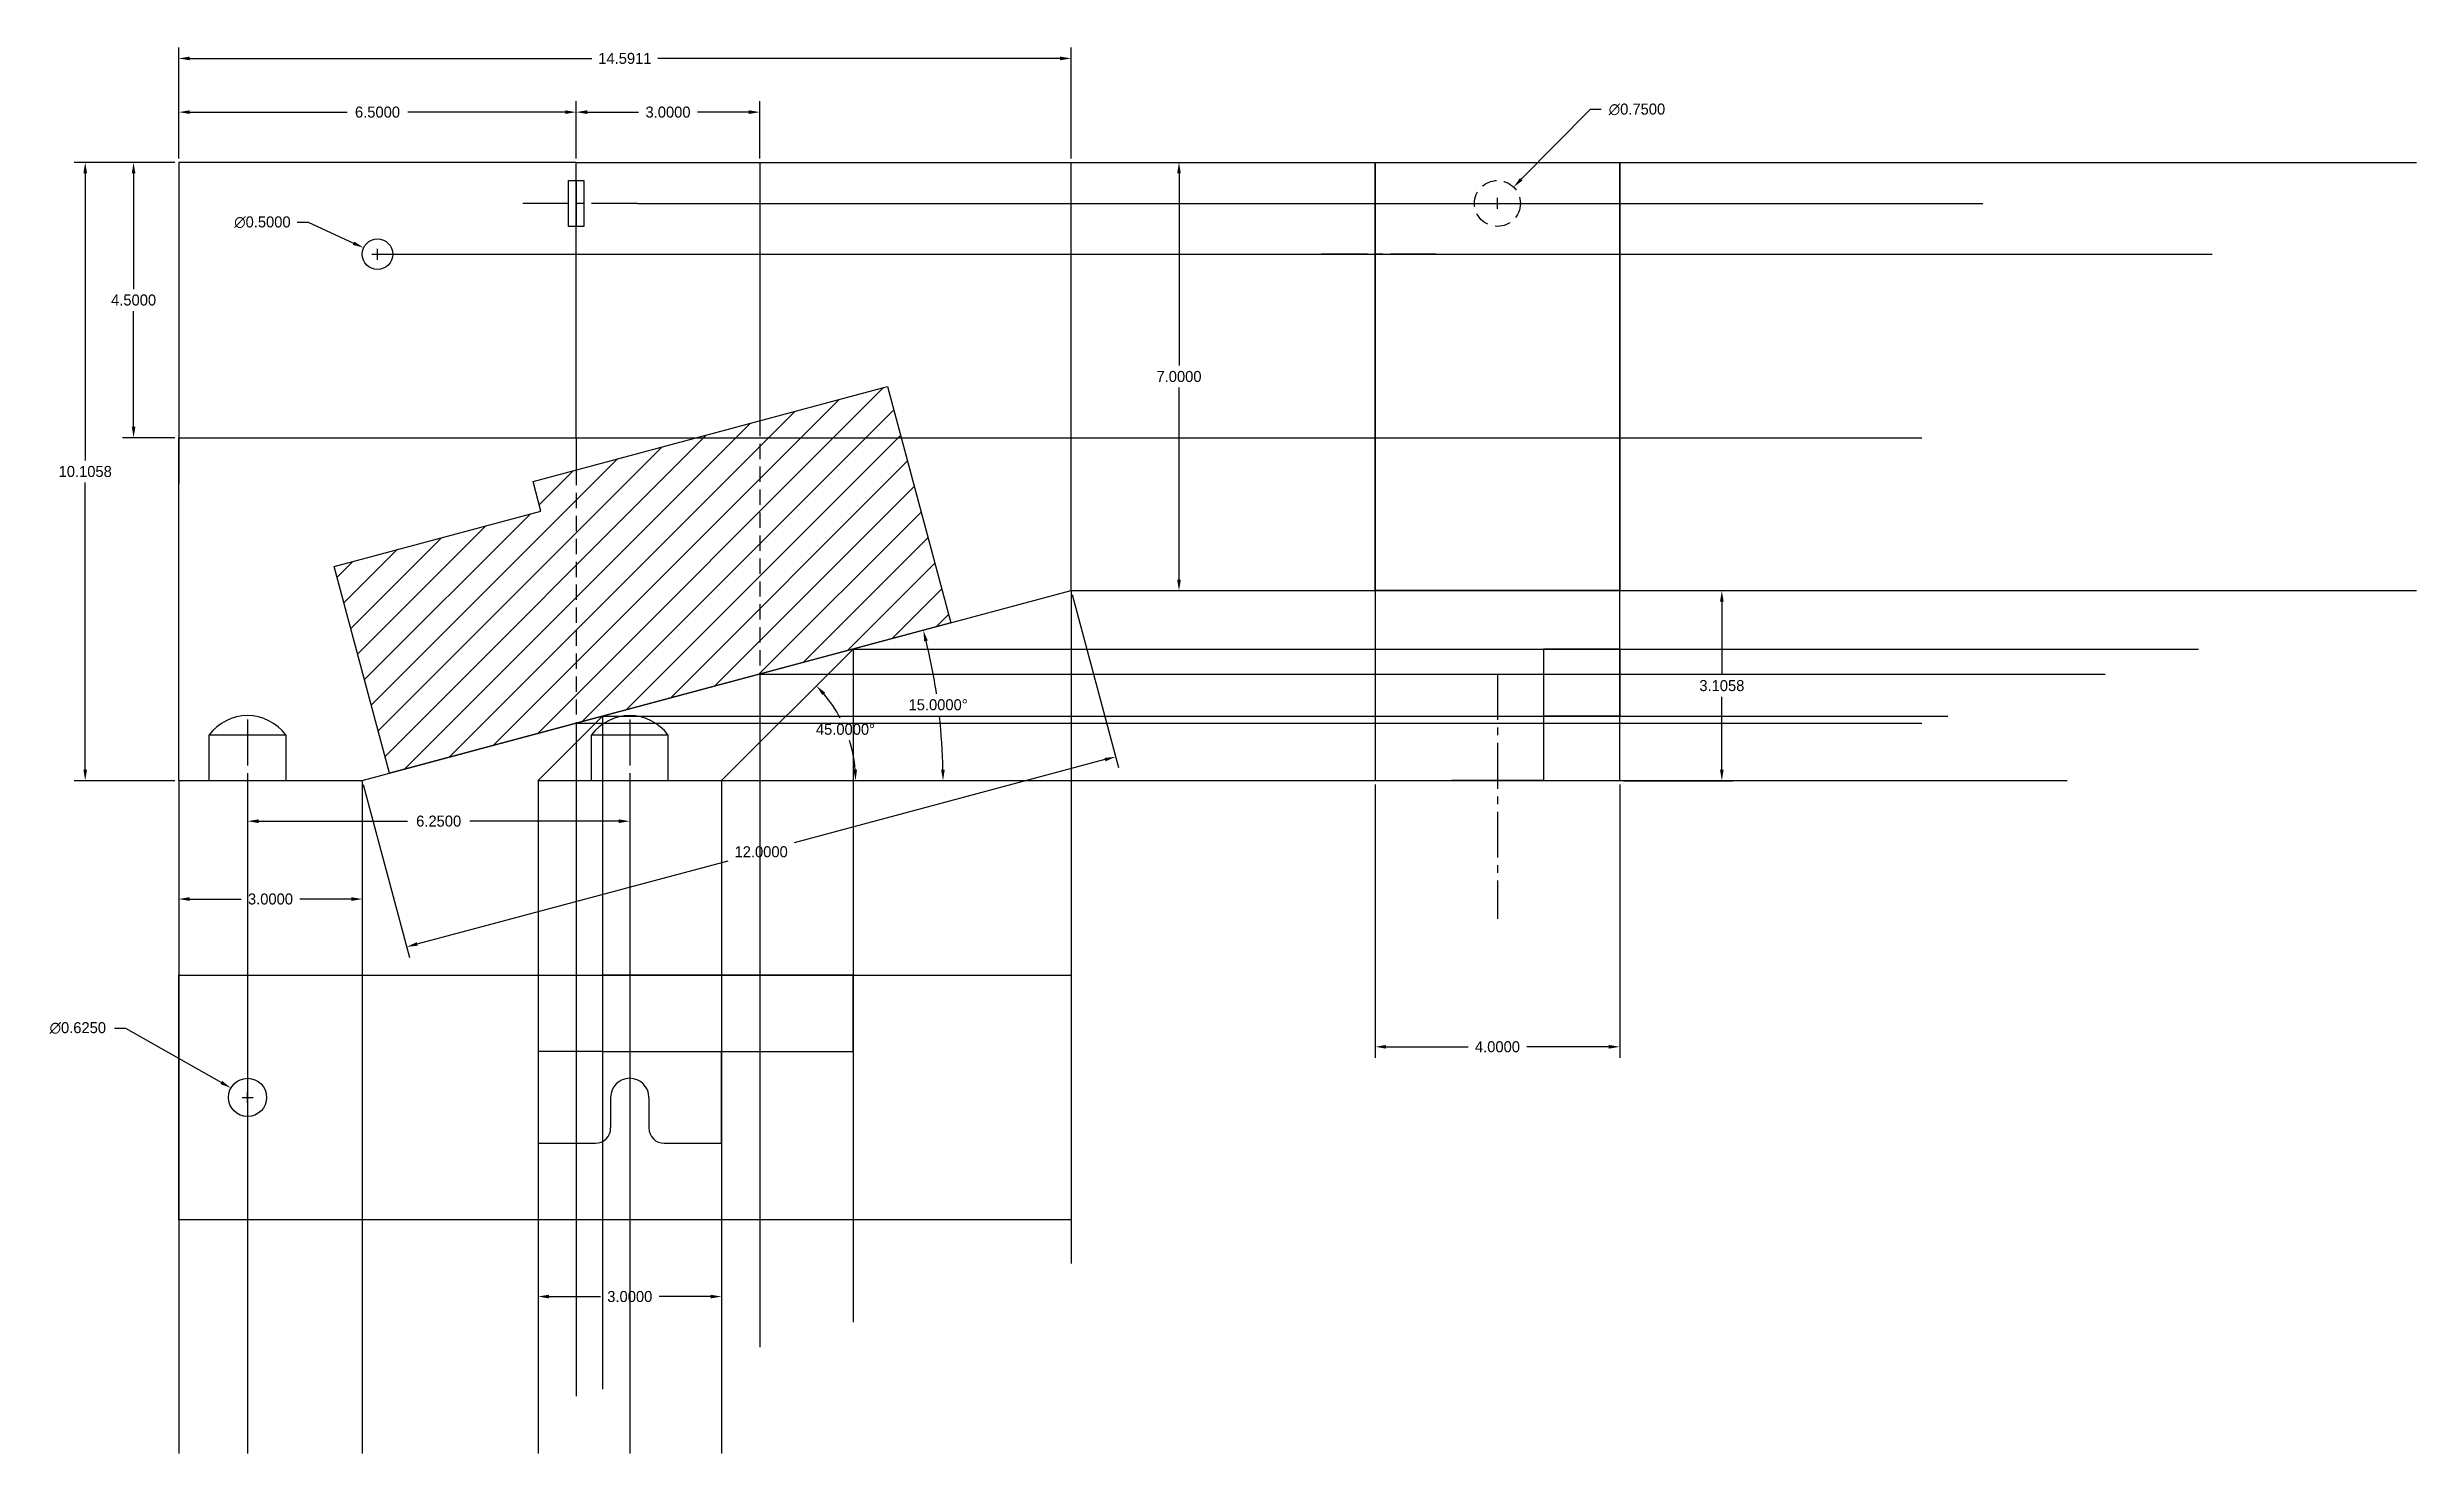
# Model space of a CAD drawing. Extents: x 1.7 to 40.4, y -8.4 to 14.6.
import ezdxf

# ---------------------------------------------------------------- set-up
doc = ezdxf.new("R2010")
doc.units = 0
doc.header["$MEASUREMENT"] = 0
doc.linetypes.add('CENTER2', pattern=[1.125, 0.75, -0.125, 0.125, -0.125])
doc.linetypes.add('HIDDEN', pattern=[0.375, 0.25, -0.125])
doc.layers.get('0').update_dxf_attribs({"linetype": 'CONTINUOUS'})
doc.layers.get('DEFPOINTS').update_dxf_attribs({"linetype": 'CONTINUOUS'})
for name, color, linetype in [('AUX', 40, 'CONTINUOUS'), ('CONSTRUCTION', 140, 'CONTINUOUS'), ('DIM', 240, 'CONTINUOUS'), ('END', 130, 'CONTINUOUS'), ('HOLES', 220, 'CONTINUOUS'), ('MOTOR', 2, 'CONTINUOUS'), ('SIDES', 3, 'CONTINUOUS')]:
    doc.layers.add(name, color=color, linetype=linetype)
doc.dimstyles.get("Standard").update_dxf_attribs({"dimtxt": 0.18, "dimasz": 0.18, "dimexe": 0.18, "dimexo": 0.0625, "dimgap": 0.09, "dimtad": 0, "dimtih": 1, "dimtoh": 1, "dimdec": 4, "dimzin": 0, "dimtxsty": 'STANDARD', "dimcen": 0.09, "dimazin": 3, "dimtfac": 1, "dimtdec": 4, "dimtofl": 0, "dimtmove": 0, "dimatfit": 3, "dimtolj": 1, "dimtzin": 0})

# ---------------------------------------------------------------- blocks, each defined once
blk = doc.blocks.new('*D2')
at = {"color": 0, "linetype": 'BYBLOCK'}
for start, end in [(8.5967, 13.9141), (1.0859, 6.406)]:
    blk.add_arc((6.837, 2.57), 9.497, start, end, dxfattribs=at)
for points in [[(16.026, 4.847), (16.085, 4.861), (16.011, 5.028)], [(16.362, 2.75), (16.302, 2.75), (16.334, 2.57)]]:
    blk.add_solid(points, dxfattribs=at)
at = {"layer": 'DEFPOINTS', "color": 0, "linetype": 'BYBLOCK'}
for p in [(16.461, 5.149), (16.298, 3.398), (7.284, 2.69), (12.712, 2.57), (34.712, 2.57)]:
    blk.add_point(p, dxfattribs=at)
at = {"color": 0, "linetype": 'BYBLOCK', "insert": (16.253, 3.81), "char_height": 0.18, "attachment_point": 5}
blk.add_mtext('\\A1;15.0000°', dxfattribs=at)
blk = doc.blocks.new('*D3')
at = {"color": 0, "linetype": 'BYBLOCK'}
for start, end in [(27.6953, 40.2955), (4.7045, 17.4935)]:
    blk.add_arc((12.712, 2.57), 2.193, start, end, dxfattribs=at)
for points in [[(14.362, 3.968), (14.406, 4.009), (14.262, 4.121)], [(14.927, 2.751), (14.867, 2.749), (14.905, 2.57)]]:
    blk.add_solid(points, dxfattribs=at)
at = {"layer": 'DEFPOINTS', "color": 0, "linetype": 'BYBLOCK'}
for p in [(14.862, 4.721), (14.83, 3.138), (12.712, 2.57), (12.712, 2.57), (34.712, 2.57)]:
    blk.add_point(p, dxfattribs=at)
at = {"color": 0, "linetype": 'BYBLOCK', "insert": (14.738, 3.409), "char_height": 0.18, "attachment_point": 5}
blk.add_mtext('\\A1;45.0000°', dxfattribs=at)
blk = doc.blocks.new('*D4')
at = {"color": 0, "linetype": 'BYBLOCK'}
for p, q in [((3.774, 12.676), (2.128, 12.676)), ((2.308, 12.496), (2.308, 7.803)), ((2.308, 2.75), (2.308, 7.443)), ((3.774, 2.57), (2.128, 2.57))]:
    blk.add_line(p, q, dxfattribs=at)
for points in [[(2.278, 12.496), (2.338, 12.496), (2.308, 12.676)], [(2.278, 2.75), (2.338, 2.75), (2.308, 2.57)]]:
    blk.add_solid(points, dxfattribs=at)
at = {"layer": 'DEFPOINTS', "color": 0, "linetype": 'BYBLOCK'}
for p in [(2.308, 12.676), (3.837, 12.676), (3.837, 2.57)]:
    blk.add_point(p, dxfattribs=at)
at = {"color": 0, "linetype": 'BYBLOCK', "insert": (2.308, 7.623), "char_height": 0.18, "attachment_point": 5}
blk.add_mtext('\\A1;10.1058', dxfattribs=at)
blk = doc.blocks.new('*D5')
at = {"color": 0, "linetype": 'BYBLOCK'}
for p, q in [((3.837, 12.739), (3.837, 14.556)), ((4.017, 14.376), (10.592, 14.376)), ((18.248, 14.376), (11.672, 14.376)), ((18.428, 12.739), (18.428, 14.556))]:
    blk.add_line(p, q, dxfattribs=at)
for points in [[(4.017, 14.406), (4.017, 14.346), (3.837, 14.376)], [(18.248, 14.406), (18.248, 14.346), (18.428, 14.376)]]:
    blk.add_solid(points, dxfattribs=at)
at = {"layer": 'DEFPOINTS', "color": 0, "linetype": 'BYBLOCK'}
for p in [(18.428, 14.376), (3.837, 12.676), (18.428, 12.676)]:
    blk.add_point(p, dxfattribs=at)
at = {"color": 0, "linetype": 'BYBLOCK', "insert": (11.132, 14.376), "char_height": 0.18, "attachment_point": 5}
blk.add_mtext('\\A1;14.5911', dxfattribs=at)
blk = doc.blocks.new('*D6')
at = {"color": 0, "linetype": 'BYBLOCK'}
for p, q in [((18.49, 12.676), (20.372, 12.676)), ((20.192, 12.496), (20.192, 9.356)), ((20.192, 5.856), (20.192, 8.996)), ((18.49, 5.676), (20.372, 5.676))]:
    blk.add_line(p, q, dxfattribs=at)
for points in [[(20.162, 12.496), (20.222, 12.496), (20.192, 12.676)], [(20.162, 5.856), (20.222, 5.856), (20.192, 5.676)]]:
    blk.add_solid(points, dxfattribs=at)
at = {"layer": 'DEFPOINTS', "color": 0, "linetype": 'BYBLOCK'}
for p in [(18.428, 12.676), (18.428, 5.676), (20.192, 5.676)]:
    blk.add_point(p, dxfattribs=at)
at = {"color": 0, "linetype": 'BYBLOCK', "insert": (20.192, 9.176), "char_height": 0.18, "attachment_point": 5}
blk.add_mtext('\\A1;7.0000', dxfattribs=at)
blk = doc.blocks.new('*D7')
at = {"color": 0, "linetype": 'BYBLOCK'}
for p, q in [((3.837, 2.508), (3.837, 0.455)), ((6.837, 2.508), (6.837, 0.455)), ((4.017, 0.635), (4.857, 0.635)), ((6.657, 0.635), (5.817, 0.635))]:
    blk.add_line(p, q, dxfattribs=at)
for points in [[(4.017, 0.665), (4.017, 0.605), (3.837, 0.635)], [(6.657, 0.665), (6.657, 0.605), (6.837, 0.635)]]:
    blk.add_solid(points, dxfattribs=at)
at = {"layer": 'DEFPOINTS', "color": 0, "linetype": 'BYBLOCK'}
for p in [(3.837, 2.57), (6.837, 2.57), (6.837, 0.635)]:
    blk.add_point(p, dxfattribs=at)
at = {"color": 0, "linetype": 'BYBLOCK', "insert": (5.337, 0.635), "char_height": 0.18, "attachment_point": 5}
blk.add_mtext('\\A1;3.0000', dxfattribs=at)
blk = doc.blocks.new('*D8')
at = {"color": 0, "linetype": 'BYBLOCK'}
for p, q in [((3.837, 12.739), (3.837, 13.678)), ((10.337, 12.739), (10.337, 13.678)), ((4.017, 13.498), (6.592, 13.498)), ((10.157, 13.498), (7.582, 13.498))]:
    blk.add_line(p, q, dxfattribs=at)
for points in [[(4.017, 13.528), (4.017, 13.468), (3.837, 13.498)], [(10.157, 13.528), (10.157, 13.468), (10.337, 13.498)]]:
    blk.add_solid(points, dxfattribs=at)
at = {"layer": 'DEFPOINTS', "color": 0, "linetype": 'BYBLOCK'}
for p in [(10.337, 13.498), (3.837, 12.676), (10.337, 12.676)]:
    blk.add_point(p, dxfattribs=at)
at = {"color": 0, "linetype": 'BYBLOCK', "insert": (7.087, 13.498), "char_height": 0.18, "attachment_point": 5}
blk.add_mtext('\\A1;6.5000', dxfattribs=at)
blk = doc.blocks.new('*D9')
at = {"color": 0, "linetype": 'BYBLOCK'}
for p, q in [((3.774, 12.676), (2.919, 12.676)), ((3.099, 12.496), (3.099, 10.606)), ((3.099, 8.356), (3.099, 10.246)), ((3.774, 8.176), (2.919, 8.176))]:
    blk.add_line(p, q, dxfattribs=at)
for points in [[(3.069, 12.496), (3.129, 12.496), (3.099, 12.676)], [(3.069, 8.356), (3.129, 8.356), (3.099, 8.176)]]:
    blk.add_solid(points, dxfattribs=at)
at = {"layer": 'DEFPOINTS', "color": 0, "linetype": 'BYBLOCK'}
for p in [(3.837, 12.676), (3.099, 8.176), (3.837, 8.176)]:
    blk.add_point(p, dxfattribs=at)
at = {"color": 0, "linetype": 'BYBLOCK', "insert": (3.099, 10.426), "char_height": 0.18, "attachment_point": 5}
blk.add_mtext('\\A1;4.5000', dxfattribs=at)
blk = doc.blocks.new('*D10')
at = {"color": 0, "linetype": 'BYBLOCK'}
for p, q in [((23.399, 2.508), (23.399, -1.96)), ((27.399, 2.508), (27.399, -1.96)), ((23.579, -1.78), (24.919, -1.78)), ((27.219, -1.78), (25.879, -1.78))]:
    blk.add_line(p, q, dxfattribs=at)
for points in [[(23.579, -1.75), (23.579, -1.81), (23.399, -1.78)], [(27.219, -1.75), (27.219, -1.81), (27.399, -1.78)]]:
    blk.add_solid(points, dxfattribs=at)
at = {"layer": 'DEFPOINTS', "color": 0, "linetype": 'BYBLOCK'}
for p in [(23.399, 2.57), (27.399, 2.57), (27.399, -1.78)]:
    blk.add_point(p, dxfattribs=at)
at = {"color": 0, "linetype": 'BYBLOCK', "insert": (25.399, -1.78), "char_height": 0.18, "attachment_point": 5}
blk.add_mtext('\\A1;4.0000', dxfattribs=at)
blk = doc.blocks.new('*D11')
at = {"color": 0, "linetype": 'BYBLOCK'}
for p, q in [((27.462, 5.676), (29.248, 5.676)), ((29.068, 5.496), (29.068, 4.303)), ((29.068, 2.75), (29.068, 3.943)), ((27.462, 2.57), (29.248, 2.57))]:
    blk.add_line(p, q, dxfattribs=at)
for points in [[(29.038, 5.496), (29.098, 5.496), (29.068, 5.676)], [(29.038, 2.75), (29.098, 2.75), (29.068, 2.57)]]:
    blk.add_solid(points, dxfattribs=at)
at = {"layer": 'DEFPOINTS', "color": 0, "linetype": 'BYBLOCK'}
for p in [(27.399, 5.676), (27.399, 2.57), (29.068, 2.57)]:
    blk.add_point(p, dxfattribs=at)
at = {"color": 0, "linetype": 'BYBLOCK', "insert": (29.068, 4.123), "char_height": 0.18, "attachment_point": 5}
blk.add_mtext('\\A1;3.1058', dxfattribs=at)
blk = doc.blocks.new('*D12')
at = {"color": 0, "linetype": 'BYBLOCK'}
for p, q in [((18.444, 5.616), (19.202, 2.786)), ((18.982, 2.914), (13.9, 1.552)), ((6.853, 2.51), (7.611, -0.32)), ((7.738, -0.099), (12.82, 1.262))]:
    blk.add_line(p, q, dxfattribs=at)
for points in [[(18.974, 2.942), (18.989, 2.885), (19.156, 2.96)], [(7.73, -0.07), (7.746, -0.128), (7.564, -0.146)]]:
    blk.add_solid(points, dxfattribs=at)
at = {"layer": 'DEFPOINTS', "color": 0, "linetype": 'BYBLOCK'}
for p in [(18.428, 5.676), (19.156, 2.96), (6.837, 2.57)]:
    blk.add_point(p, dxfattribs=at)
at = {"color": 0, "linetype": 'BYBLOCK', "insert": (13.36, 1.407), "char_height": 0.18, "attachment_point": 5}
blk.add_mtext('\\A1;12.0000', dxfattribs=at)
blk = doc.blocks.new('*D13')
at = {"color": 0, "linetype": 'BYBLOCK'}
for p, q in [((9.712, -3.42), (9.712, -6.043)), ((12.712, -3.42), (12.712, -6.043)), ((9.892, -5.863), (10.732, -5.863)), ((12.532, -5.863), (11.692, -5.863))]:
    blk.add_line(p, q, dxfattribs=at)
for points in [[(9.892, -5.833), (9.892, -5.893), (9.712, -5.863)], [(12.532, -5.833), (12.532, -5.893), (12.712, -5.863)]]:
    blk.add_solid(points, dxfattribs=at)
at = {"layer": 'DEFPOINTS', "color": 0, "linetype": 'BYBLOCK'}
for p in [(9.712, -3.357), (12.712, -3.357), (12.712, -5.863)]:
    blk.add_point(p, dxfattribs=at)
at = {"color": 0, "linetype": 'BYBLOCK', "insert": (11.212, -5.863), "char_height": 0.18, "attachment_point": 5}
blk.add_mtext('\\A1;3.0000', dxfattribs=at)
blk = doc.blocks.new('*D14')
at = {"color": 0, "linetype": 'BYBLOCK'}
for p, q in [((26.915, 13.542), (25.789, 12.4)), ((27.095, 13.542), (26.915, 13.542)), ((25.399, 11.915), (25.399, 12.095)), ((25.309, 12.005), (25.489, 12.005))]:
    blk.add_line(p, q, dxfattribs=at)
blk.add_solid([(25.767, 12.421), (25.81, 12.379), (25.662, 12.272)], dxfattribs=at)
at = {"layer": 'DEFPOINTS', "color": 0, "linetype": 'BYBLOCK'}
for p in [(25.662, 12.272), (25.136, 11.738)]:
    blk.add_point(p, dxfattribs=at)
at = {"color": 0, "linetype": 'BYBLOCK', "insert": (27.68, 13.542), "char_height": 0.18, "attachment_point": 5}
blk.add_mtext('\\A1;∅0.7500', dxfattribs=at)
blk = doc.blocks.new('*D15')
at = {"color": 0, "linetype": 'BYBLOCK'}
for p, q in [((2.787, -1.473), (2.967, -1.473)), ((2.967, -1.473), (4.534, -2.364)), ((4.872, -2.607), (5.052, -2.607)), ((4.962, -2.697), (4.962, -2.517))]:
    blk.add_line(p, q, dxfattribs=at)
blk.add_solid([(4.548, -2.338), (4.519, -2.39), (4.69, -2.453)], dxfattribs=at)
at = {"layer": 'DEFPOINTS', "color": 0, "linetype": 'BYBLOCK'}
for p in [(4.69, -2.453), (5.233, -2.762)]:
    blk.add_point(p, dxfattribs=at)
at = {"color": 0, "linetype": 'BYBLOCK', "insert": (2.187, -1.473), "char_height": 0.18, "attachment_point": 5}
blk.add_mtext('\\A1;∅0.6250', dxfattribs=at)
blk = doc.blocks.new('*D16')
at = {"color": 0, "linetype": 'BYBLOCK'}
for p, q in [((5.775, 11.698), (5.955, 11.698)), ((5.955, 11.698), (6.696, 11.356)), ((7.087, 11.086), (7.087, 11.266)), ((6.997, 11.176), (7.177, 11.176))]:
    blk.add_line(p, q, dxfattribs=at)
blk.add_solid([(6.709, 11.383), (6.684, 11.329), (6.86, 11.281)], dxfattribs=at)
at = {"layer": 'DEFPOINTS', "color": 0, "linetype": 'BYBLOCK'}
for p in [(6.86, 11.281), (7.314, 11.071)]:
    blk.add_point(p, dxfattribs=at)
at = {"color": 0, "linetype": 'BYBLOCK', "insert": (5.205, 11.698), "char_height": 0.18, "attachment_point": 5}
blk.add_mtext('\\A1;∅0.5000', dxfattribs=at)
blk = doc.blocks.new('*D17')
at = {"color": 0, "linetype": 'BYBLOCK'}
for p, q in [((10.337, 12.739), (10.337, 13.678)), ((13.337, 12.739), (13.337, 13.678)), ((10.517, 13.498), (11.357, 13.498)), ((13.157, 13.498), (12.317, 13.498))]:
    blk.add_line(p, q, dxfattribs=at)
for points in [[(10.517, 13.528), (10.517, 13.468), (10.337, 13.498)], [(13.157, 13.528), (13.157, 13.468), (13.337, 13.498)]]:
    blk.add_solid(points, dxfattribs=at)
at = {"layer": 'DEFPOINTS', "color": 0, "linetype": 'BYBLOCK'}
for p in [(13.337, 13.498), (10.337, 12.676), (13.337, 12.676)]:
    blk.add_point(p, dxfattribs=at)
at = {"color": 0, "linetype": 'BYBLOCK', "insert": (11.837, 13.498), "char_height": 0.18, "attachment_point": 5}
blk.add_mtext('\\A1;3.0000', dxfattribs=at)
blk = doc.blocks.new('*D18')
at = {"color": 0, "linetype": 'BYBLOCK'}
for p, q in [((4.962, 2.508), (4.962, 1.728)), ((11.212, 2.508), (11.212, 1.728)), ((5.142, 1.908), (7.577, 1.908)), ((11.032, 1.908), (8.597, 1.908))]:
    blk.add_line(p, q, dxfattribs=at)
for points in [[(5.142, 1.938), (5.142, 1.878), (4.962, 1.908)], [(11.032, 1.938), (11.032, 1.878), (11.212, 1.908)]]:
    blk.add_solid(points, dxfattribs=at)
at = {"layer": 'DEFPOINTS', "color": 0, "linetype": 'BYBLOCK'}
for p in [(4.962, 2.57), (11.212, 2.57), (11.212, 1.908)]:
    blk.add_point(p, dxfattribs=at)
at = {"color": 0, "linetype": 'BYBLOCK', "insert": (8.087, 1.908), "char_height": 0.18, "attachment_point": 5}
blk.add_mtext('\\A1;6.2500', dxfattribs=at)

msp = doc.modelspace()

# ---------------------------------------------------------------- hatches: boundary and pattern name
at = {"layer": 'MOTOR', "linetype": 'CONTINUOUS'}
h = msp.add_hatch(dxfattribs=at)
h.set_pattern_fill('ANSI31', color=256, scale=3, style=0)
edge = h.paths.add_edge_path()
edge.add_line((7.28434, 2.69013), (6.37848, 6.07087))
edge.add_line((16.46064, 5.14891), (7.28434, 2.69013))
edge.add_line((15.42536, 9.01261), (16.46064, 5.14891))
edge.add_line((9.62981, 7.4597), (15.42536, 9.01261))
edge.add_line((6.37848, 6.07087), (9.75922, 6.97674))

# ---------------------------------------------------------------- linework, layer by layer
for p, q in [((10.33667, 12.676), (18.42778, 12.676)), ((10.33667, 8.176), (10.33667, 12.676)), ((10.33667, 12.676), (13.33667, 12.676)), ((13.33667, 12.676), (13.33667, 8.45295)), ((18.42778, 5.676), (18.42778, 12.676)), ((3.83667, 2.57018), (3.83667, 8.176)), ((3.83667, 8.176), (3.83667, 7.426)), ((3.83667, 8.176), (10.33667, 8.176)), ((10.33667, 8.176), (10.33667, 7.6491)), ((6.83667, 2.57018), (18.42778, 5.676)), ((3.83667, 2.57018), (6.83667, 2.57018))]:
    msp.add_line(p, q)
at = {"linetype": 'CENTER2'}
for p, q in [((11.33667, 12.00494), (9.33667, 12.00494)), ((4.96171, 3.57018), (4.96171, 1.57018)), ((11.21171, 3.57018), (11.21171, 1.57018))]:
    msp.add_line(p, q, dxfattribs=at)
at = {"linetype": 'CONTINUOUS'}
for p, q in [((3.83667, -0.60728), (18.42778, -0.60728)), ((3.83667, -4.60728), (3.83667, -0.60728)), ((6.83667, -0.60728), (6.83667, -4.60728)), ((18.42778, -0.60728), (18.42778, -4.60728)), ((18.42778, -4.60728), (3.83667, -4.60728))]:
    msp.add_line(p, q, dxfattribs=at)
at = {"linetype": 'HIDDEN'}
msp.add_line((10.33667, -0.60728), (10.33667, -4.60728), dxfattribs=at)
msp.add_circle((7.08667, 11.176), 0.25)
at = {"linetype": 'CONTINUOUS'}
msp.add_circle((4.96171, -2.60728), 0.3125, dxfattribs=at)
at = {"layer": 'AUX'}
for p, q in [((10.21167, 11.62994), (10.21167, 12.37994)), ((10.21167, 12.37994), (10.46167, 12.37994)), ((10.33667, 12.37994), (10.33667, 11.62994)), ((10.46167, 12.37994), (10.46167, 11.62994)), ((10.46167, 11.62994), (10.21167, 11.62994)), ((4.33671, 2.57018), (4.33671, 3.32018)), ((4.33671, 3.32018), (5.58671, 3.32018)), ((5.58671, 3.32018), (5.58671, 2.57018)), ((10.58671, 2.57018), (10.58671, 3.32018)), ((10.58671, 3.32018), (11.83671, 3.32018)), ((11.83671, 3.32018), (11.83671, 2.57018))]:
    msp.add_line(p, q, dxfattribs=at)
for centre in [(4.96171, 2.85143), (11.21171, 2.85143)]:
    msp.add_arc(centre, 0.78125, 36.869898, 143.130102, dxfattribs=at)
at = {"layer": 'CONSTRUCTION'}
for p, q in [((18.42778, 12.676), (40.42778, 12.676)), ((11.33667, 12.00494), (33.33667, 12.00494)), ((7.08667, 11.176), (37.08667, 11.176)), ((10.33667, 8.176), (32.33667, 8.176)), ((18.42778, 5.676), (40.42778, 5.676)), ((14.86212, 4.72059), (36.86212, 4.72059)), ((13.33667, 4.31185), (35.33667, 4.31185)), ((10.33667, 3.508), (32.33667, 3.508)), ((10.76404, 3.62251), (32.76404, 3.62251)), ((12.71171, 2.57018), (34.71171, 2.57018))]:
    msp.add_line(p, q, dxfattribs=at)
at = {"layer": 'CONSTRUCTION', "linetype": 'CONTINUOUS'}
for p, q in [((18.42778, 5.676), (18.42778, -5.324)), ((14.86212, 4.72059), (14.86212, -6.27941)), ((13.33667, 4.31185), (13.33667, -6.68815)), ((10.33667, 3.508), (10.33667, -7.492)), ((10.76404, 3.62251), (10.76404, -7.37749)), ((3.83667, 2.57018), (3.83667, -8.42982)), ((4.96171, 2.57018), (4.96171, -8.42982)), ((6.83667, 2.57018), (6.83667, -8.42982)), ((9.71171, 2.57018), (9.71171, -8.42982)), ((11.21171, 2.57018), (11.21171, -8.42982)), ((12.71171, 2.57018), (12.71171, -8.42982))]:
    msp.add_line(p, q, dxfattribs=at)
at = {"layer": 'END'}
for p, q in [((23.39908, 12.676), (27.39908, 12.676)), ((23.39908, 5.676), (23.39908, 12.676)), ((23.39908, 12.676), (23.39908, 2.57018)), ((27.39908, 12.676), (27.39908, 5.676)), ((27.39908, 2.57018), (27.39908, 12.676)), ((27.39908, 5.676), (23.39908, 5.676)), ((23.39908, 2.57018), (27.39908, 2.57018))]:
    msp.add_line(p, q, dxfattribs=at)
at = {"layer": 'HOLES'}
for p, q in [((12.71171, 2.57018), (14.86212, 4.72059)), ((27.39908, 4.72059), (26.14908, 4.72059)), ((26.14908, 4.72059), (26.14908, 2.57018)), ((27.39908, 4.72059), (26.39908, 4.72059)), ((27.39908, 4.72059), (27.39908, 3.62251)), ((9.71171, 2.57018), (10.76404, 3.62251)), ((27.39908, 3.62251), (26.14908, 3.62251)), ((27.39908, 3.62251), (27.39908, 3.62251)), ((9.71171, 2.57018), (12.71171, 2.57018)), ((26.14908, 2.57018), (24.64908, 2.57018)), ((25.39908, 2.57018), (24.64908, 2.57018))]:
    msp.add_line(p, q, dxfattribs=at)
at = {"layer": 'HOLES', "linetype": 'CENTER2'}
msp.add_line((25.39908, 4.31185), (25.39908, 0.31185), dxfattribs=at)
at = {"layer": 'HOLES', "linetype": 'CONTINUOUS'}
for p, q in [((10.76404, -0.60728), (10.76404, -1.85728)), ((14.86212, -0.60728), (10.76404, -0.60728)), ((14.86212, -1.85728), (14.86212, -0.60728)), ((10.76404, -1.85728), (9.71171, -1.85728)), ((9.71171, -1.85728), (9.71171, -3.35728)), ((10.76404, -1.85728), (14.86212, -1.85728)), ((12.71171, -3.35728), (12.71171, -1.85728)), ((10.89921, -2.60728), (10.89921, -3.10728)), ((11.52421, -2.60728), (11.52421, -3.10728)), ((9.71171, -3.35728), (10.64921, -3.35728)), ((11.77421, -3.35728), (12.71171, -3.35728))]:
    msp.add_line(p, q, dxfattribs=at)
for centre, radius, start, end in [((11.21171, -2.60728), 0.3125, 0, 180), ((10.64921, -3.10728), 0.25, 270, 0), ((11.77421, -3.10728), 0.25, 180, 270)]:
    msp.add_arc(centre, radius, start, end, dxfattribs=at)
at = {"layer": 'MOTOR'}
for p, q in [((9.62981, 7.4597), (15.42536, 9.01261)), ((15.42536, 9.01261), (16.46064, 5.14891)), ((9.75922, 6.97674), (9.62981, 7.4597)), ((6.37848, 6.07087), (9.75922, 6.97674)), ((7.28434, 2.69013), (6.37848, 6.07087)), ((16.46064, 5.14891), (7.28434, 2.69013))]:
    msp.add_line(p, q, dxfattribs=at)
at = {"layer": 'SIDES', "linetype": 'CENTER2'}
for p, q in [((24.39908, 11.176), (22.39908, 11.176)), ((26.39908, 11.176), (28.39908, 11.176))]:
    msp.add_line(p, q, dxfattribs=at)
at = {"layer": 'SIDES', "linetype": 'HIDDEN'}
for p, q in [((13.33667, 8.45295), (13.33667, 4.31185)), ((10.33667, 7.6491), (10.33667, 3.508))]:
    msp.add_line(p, q, dxfattribs=at)
at = {"layer": 'SIDES', "linetype": 'HIDDEN', "ltscale": 1.5}
msp.add_line((23.39908, 8.176), (27.39908, 8.176), dxfattribs=at)
at = {"layer": 'SIDES'}
msp.add_lwpolyline([(3.83667, 8.176), (10.33667, 8.176), (10.33667, 12.676), (3.83667, 12.676)], close=True, dxfattribs=at)
at = {"layer": 'SIDES', "linetype": 'HIDDEN'}
msp.add_circle((25.39908, 12.00494), 0.375, dxfattribs=at)

# ---------------------------------------------------------------- dimensions: what is measured, and where the dimension line sits
at = {"layer": 'DIM', "linetype": 'CONTINUOUS'}
for base, p1, p2, picture, middle in [((18.42778, 14.37637), (3.83667, 12.676), (18.42778, 12.676), '*D5', (11.13223, 14.37637)), ((10.33667, 13.49832), (3.83667, 12.676), (10.33667, 12.676), '*D8', (7.08667, 13.49832)), ((13.33667, 13.49832), (10.33667, 12.676), (13.33667, 12.676), '*D17', (11.83667, 13.49832)), ((6.83667, 0.63476), (3.83667, 2.57018), (6.83667, 2.57018), '*D7', (5.33667, 0.63476)), ((11.21171, 1.90795), (4.96171, 2.57018), (11.21171, 2.57018), '*D18', (8.08671, 1.90795)), ((27.39908, -1.7799), (23.39908, 2.57018), (27.39908, 2.57018), '*D10', (25.39908, -1.7799))]:
    dim = msp.add_linear_dim(base=base, p1=p1, p2=p2, dimstyle='STANDARD', dxfattribs=at)
    dim.commit()
    dim.dimension.update_dxf_attribs({"geometry": picture, "text_midpoint": middle})
for p1, p2, picture, middle in [((25.13578, 11.73792), (25.66237, 12.27196), '*D14', (27.67992, 13.54222)), ((7.31366, 11.07124), (6.85968, 11.28076), '*D16', (5.20499, 11.6983)), ((5.23333, -2.76179), (4.69008, -2.45276), '*D15', (2.18699, -1.47258))]:
    dim = msp.add_diameter_dim_2p(p1=p1, p2=p2, dimstyle='STANDARD', dxfattribs=at)
    dim.commit()
    dim.dimension.update_dxf_attribs({"geometry": picture, "text_midpoint": middle, "dimtype": 163})
for base, p1, p2, picture, middle in [((2.30787, 12.676), (3.83667, 2.57018), (3.83667, 12.676), '*D4', (2.30787, 7.62309)), ((3.09881, 8.176), (3.83667, 12.676), (3.83667, 8.176), '*D9', (3.09881, 10.426)), ((20.19192, 5.676), (18.42778, 12.676), (18.42778, 5.676), '*D6', (20.19192, 9.176)), ((29.06803, 2.57018), (27.39908, 5.676), (27.39908, 2.57018), '*D11', (29.06803, 4.12309))]:
    dim = msp.add_linear_dim(base=base, p1=p1, p2=p2, angle=90, dimstyle='STANDARD', dxfattribs=at)
    dim.commit()
    dim.dimension.update_dxf_attribs({"geometry": picture, "text_midpoint": middle})
for p1, p2, distance, picture, middle in [((6.83667, 2.57018), (18.42778, 5.676), -2.81171, '*D12', (13.35995, 1.40719)), ((9.71171, -3.35728), (12.71171, -3.35728), -2.50559, '*D13', (11.21171, -5.86287))]:
    dim = msp.add_aligned_dim(p1=p1, p2=p2, distance=distance, dimstyle='STANDARD', dxfattribs=at)
    dim.commit()
    dim.dimension.update_dxf_attribs({"geometry": picture, "text_midpoint": middle})
for base, line2, picture, middle in [((16.29799, 3.39793), ((16.46064, 5.14891), (7.28434, 2.69013)), '*D2', (16.25288, 3.80984)), ((14.8298, 3.13772), ((12.71171, 2.57018), (14.86212, 4.72059)), '*D3', (14.7376, 3.40933))]:
    dim = msp.add_angular_dim_2l(base=base, line1=((12.71171, 2.57018), (34.71171, 2.57018)), line2=line2, dimstyle='STANDARD', dxfattribs=at)
    dim.commit()
    dim.dimension.update_dxf_attribs({"geometry": picture, "text_midpoint": middle})

doc.saveas('drawing.dxf')
